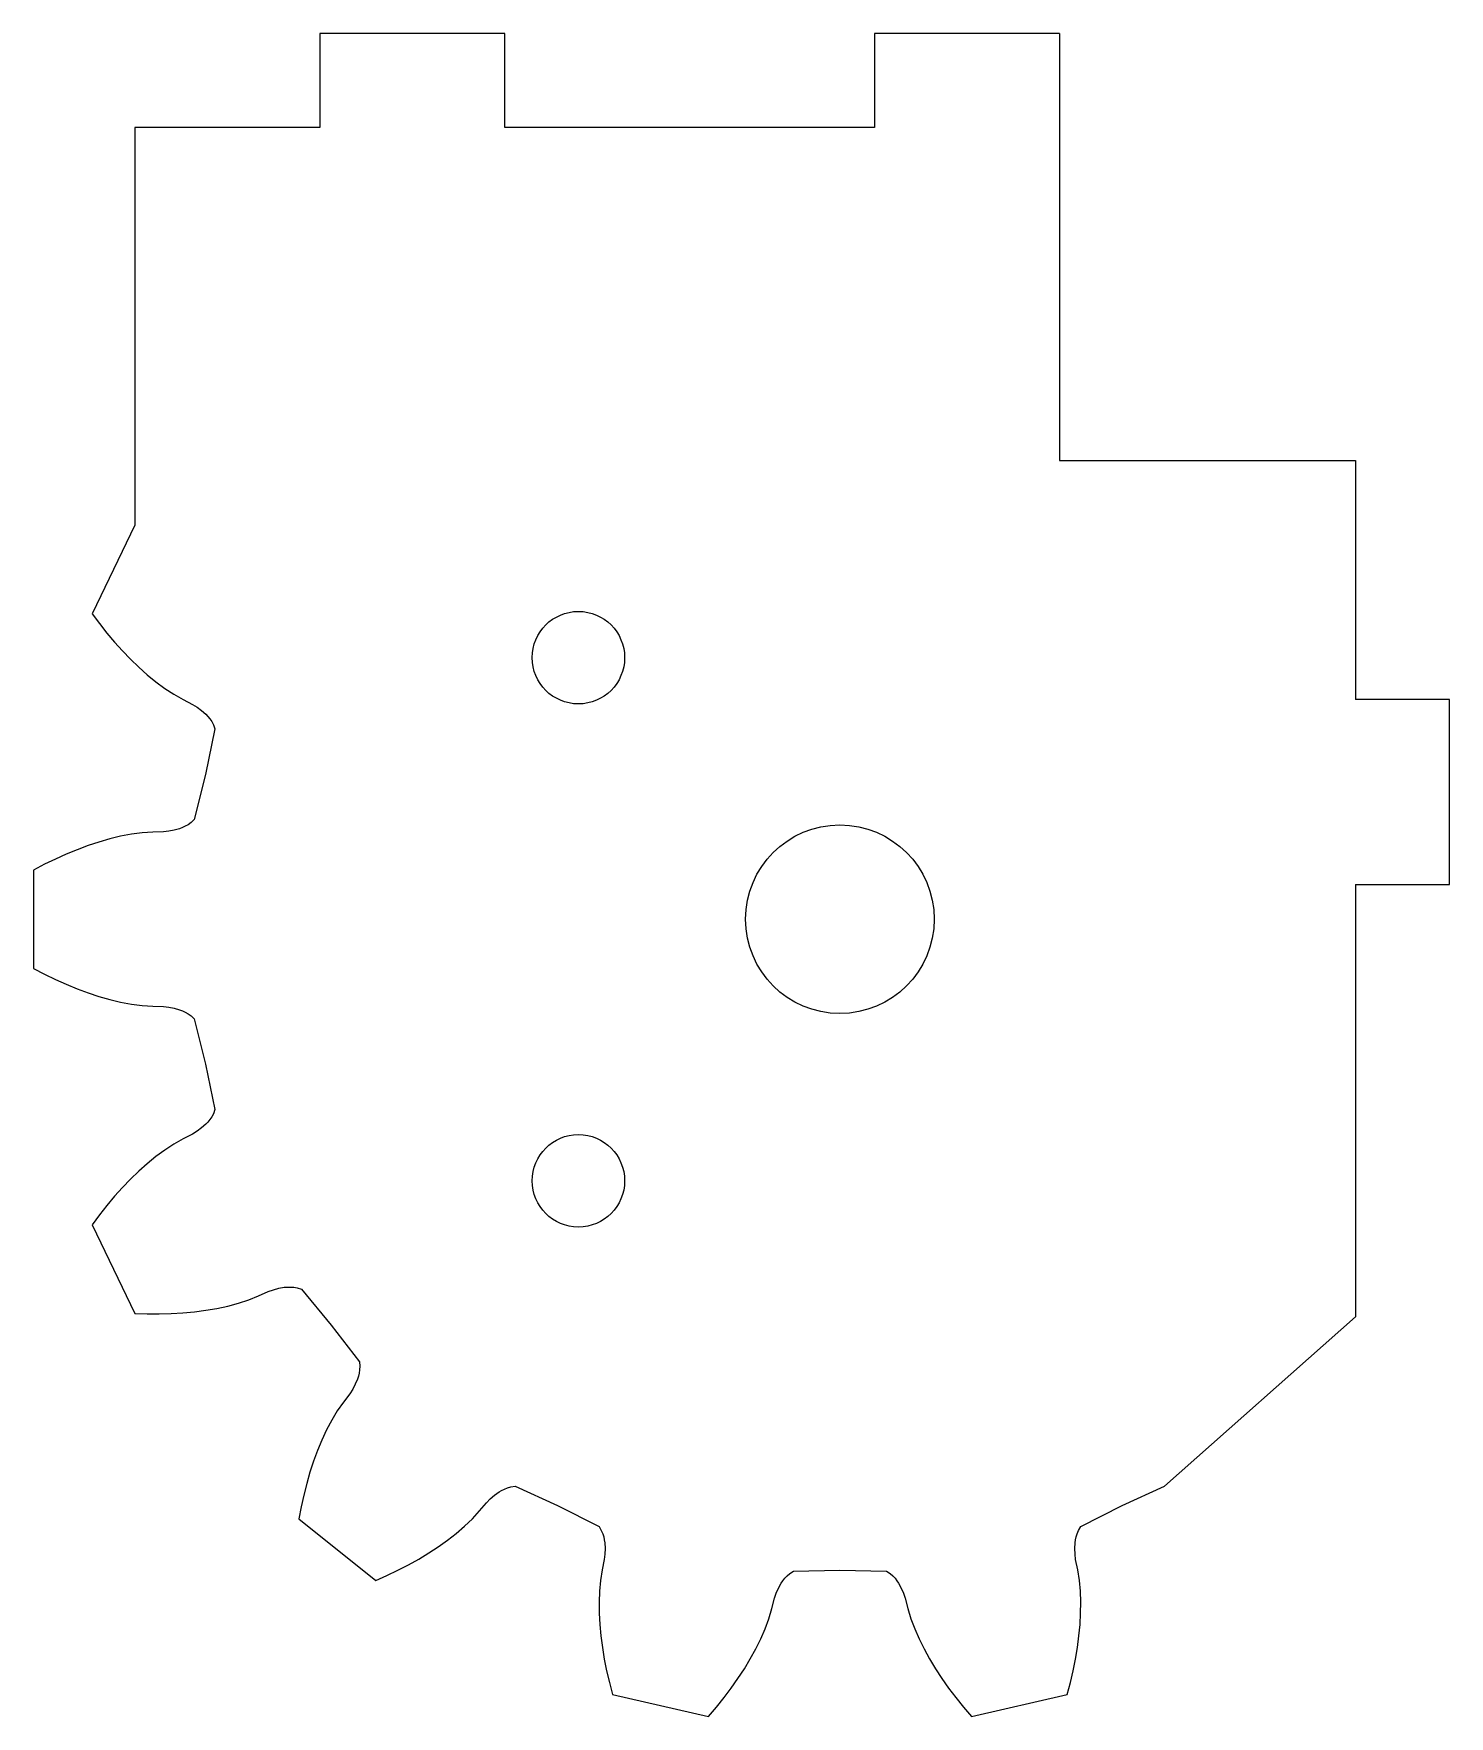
# Model space of a CAD drawing. Extents: x 0 to 1.92, y 0.01 to 2.29.
import ezdxf

# ---------------------------------------------------------------- set-up
doc = ezdxf.new("R2010")
doc.units = 0
doc.header["$MEASUREMENT"] = 0
doc.layers.get('0').update_dxf_attribs({"linetype": 'CONTINUOUS'})

msp = doc.modelspace()

# ---------------------------------------------------------------- linework, layer by layer
at = {"color": 7, "linetype": 'CONTINUOUS'}
for p, q in [((0.38883, 2.28897), (0.38883, 2.16197)), ((0.63883, 2.28897), (0.38883, 2.28897)), ((0.63883, 2.16197), (0.63883, 2.28897)), ((1.13883, 2.28897), (1.13883, 2.16197)), ((1.38883, 2.28897), (1.13883, 2.28897)), ((1.38883, 2.28897), (1.38883, 1.71197)), ((0.13883, 2.16197), (0.13883, 1.62483)), ((0.38883, 2.16197), (0.13883, 2.16197)), ((1.13883, 2.16197), (0.63883, 2.16197)), ((1.38883, 1.71197), (1.78883, 1.71197)), ((1.78883, 1.71197), (1.78883, 1.38893)), ((0.13883, 1.62483), (0.0811, 1.50494)), ((0.0811, 1.50494), (0.09099, 1.49165)), ((0.09099, 1.49165), (0.10114, 1.47882)), ((0.10114, 1.47882), (0.11155, 1.46648)), ((0.11155, 1.46648), (0.12221, 1.45465)), ((0.12221, 1.45465), (0.13311, 1.44334)), ((0.13311, 1.44334), (0.14426, 1.43259)), ((0.14426, 1.43259), (0.15567, 1.42242)), ((0.15567, 1.42242), (0.16732, 1.41289)), ((0.16732, 1.41289), (0.17925, 1.40405)), ((0.17925, 1.40405), (0.19146, 1.396)), ((0.19146, 1.396), (0.20401, 1.38893)), ((0.20401, 1.38893), (0.21675, 1.38237)), ((1.91583, 1.38893), (1.78883, 1.38893)), ((1.91583, 1.13893), (1.91583, 1.38893)), ((0.21675, 1.38237), (0.22292, 1.37851)), ((0.22292, 1.37851), (0.22892, 1.3741)), ((0.22892, 1.3741), (0.2347, 1.36897)), ((0.2347, 1.36897), (0.23747, 1.36605)), ((0.23747, 1.36605), (0.24015, 1.36281)), ((0.24704, 1.34925), (0.23434, 1.28772)), ((0.24015, 1.36281), (0.2427, 1.35914)), ((0.2427, 1.35914), (0.24505, 1.3548)), ((0.24505, 1.3548), (0.24704, 1.34925)), ((0.23434, 1.28772), (0.21909, 1.22678)), ((0.13423, 1.20682), (0.11965, 1.20403)), ((0.14873, 1.20877), (0.13423, 1.20682)), ((0.1631, 1.2097), (0.14873, 1.20877)), ((0.17742, 1.21008), (0.1631, 1.2097)), ((0.18466, 1.21089), (0.17742, 1.21008)), ((0.19198, 1.21226), (0.18466, 1.21089)), ((0.19941, 1.21437), (0.19198, 1.21226)), ((0.20318, 1.21579), (0.19941, 1.21437)), ((0.207, 1.21755), (0.20318, 1.21579)), ((0.21089, 1.21976), (0.207, 1.21755)), ((0.21489, 1.22264), (0.21089, 1.21976)), ((0.21909, 1.22678), (0.21489, 1.22264)), ((0.06089, 1.18599), (0.04615, 1.17995)), ((0.07562, 1.19144), (0.06089, 1.18599)), ((0.09033, 1.19629), (0.07562, 1.19144)), ((0.10501, 1.2005), (0.09033, 1.19629)), ((0.11965, 1.20403), (0.10501, 1.2005)), ((0.01671, 1.16619), (0.00203, 1.15851)), ((0.03142, 1.17335), (0.01671, 1.16619)), ((0.04615, 1.17995), (0.03142, 1.17335)), ((0.00203, 1.15851), (0.00203, 1.02544)), ((1.78883, 1.13893), (1.91583, 1.13893)), ((1.78883, 1.13893), (1.78883, 0.55442)), ((0.00203, 1.02544), (0.01671, 1.01776)), ((0.01671, 1.01776), (0.03142, 1.0106)), ((0.03142, 1.0106), (0.04615, 1.004)), ((0.04615, 1.004), (0.06089, 0.99796)), ((0.06089, 0.99796), (0.07562, 0.99251)), ((0.07562, 0.99251), (0.09033, 0.98766)), ((0.09033, 0.98766), (0.10501, 0.98345)), ((0.10501, 0.98345), (0.11965, 0.97992)), ((0.11965, 0.97992), (0.13423, 0.97713)), ((0.13423, 0.97713), (0.14873, 0.97517)), ((0.14873, 0.97517), (0.1631, 0.97425)), ((0.1631, 0.97425), (0.17742, 0.97387)), ((0.17742, 0.97387), (0.18466, 0.97306)), ((0.18466, 0.97306), (0.19198, 0.97169)), ((0.19198, 0.97169), (0.19941, 0.96958)), ((0.19941, 0.96958), (0.20318, 0.96816)), ((0.20318, 0.96816), (0.207, 0.9664)), ((0.207, 0.9664), (0.21089, 0.96419)), ((0.21089, 0.96419), (0.21489, 0.96131)), ((0.21489, 0.96131), (0.21909, 0.95717)), ((0.21909, 0.95717), (0.23434, 0.89623)), ((0.23434, 0.89623), (0.24704, 0.8347)), ((0.24015, 0.82114), (0.23747, 0.8179)), ((0.2427, 0.82481), (0.24015, 0.82114)), ((0.24505, 0.82915), (0.2427, 0.82481)), ((0.24704, 0.8347), (0.24505, 0.82915)), ((0.21675, 0.80158), (0.20401, 0.79502)), ((0.22292, 0.80544), (0.21675, 0.80158)), ((0.22892, 0.80985), (0.22292, 0.80544)), ((0.2347, 0.81498), (0.22892, 0.80985)), ((0.23747, 0.8179), (0.2347, 0.81498)), ((0.17925, 0.7799), (0.16732, 0.77106)), ((0.19146, 0.78795), (0.17925, 0.7799)), ((0.20401, 0.79502), (0.19146, 0.78795)), ((0.14426, 0.75136), (0.13311, 0.74061)), ((0.15567, 0.76153), (0.14426, 0.75136)), ((0.16732, 0.77106), (0.15567, 0.76153)), ((0.12221, 0.7293), (0.11155, 0.71747)), ((0.13311, 0.74061), (0.12221, 0.7293)), ((0.10114, 0.70513), (0.09099, 0.6923)), ((0.11155, 0.71747), (0.10114, 0.70513)), ((0.09099, 0.6923), (0.0811, 0.67901)), ((0.0811, 0.67901), (0.13883, 0.55912)), ((0.32611, 0.59117), (0.3333, 0.59311)), ((0.3333, 0.59311), (0.3409, 0.59443)), ((0.3409, 0.59443), (0.34492, 0.59478)), ((0.34492, 0.59478), (0.34912, 0.59486)), ((0.34912, 0.59486), (0.35358, 0.59456)), ((0.35358, 0.59456), (0.35844, 0.59369)), ((0.35844, 0.59369), (0.36403, 0.59179)), ((0.36403, 0.59179), (0.4042, 0.5435)), ((0.24984, 0.56597), (0.26456, 0.56914)), ((0.26456, 0.56914), (0.27891, 0.57295)), ((0.27891, 0.57295), (0.29281, 0.57748)), ((0.29281, 0.57748), (0.30617, 0.58289)), ((0.30617, 0.58289), (0.31924, 0.58875)), ((0.31924, 0.58875), (0.32611, 0.59117)), ((0.13883, 0.55912), (0.1554, 0.55857)), ((0.1554, 0.55857), (0.17175, 0.55851)), ((0.17175, 0.55851), (0.18789, 0.55895)), ((0.18789, 0.55895), (0.20379, 0.5599)), ((0.20379, 0.5599), (0.21942, 0.56138)), ((0.21942, 0.56138), (0.23478, 0.56339)), ((0.23478, 0.56339), (0.24984, 0.56597)), ((1.78883, 0.55442), (1.53081, 0.32548)), ((0.4042, 0.5435), (0.44234, 0.49358)), ((0.44202, 0.47837), (0.44101, 0.47428)), ((0.44272, 0.48278), (0.44202, 0.47837)), ((0.44234, 0.49358), (0.44296, 0.48771)), ((0.44296, 0.48771), (0.44272, 0.48278)), ((0.4333, 0.45675), (0.42942, 0.45059)), ((0.4368, 0.46333), (0.4333, 0.45675)), ((0.43978, 0.47045), (0.4368, 0.46333)), ((0.44101, 0.47428), (0.43978, 0.47045)), ((0.4208, 0.43915), (0.41255, 0.42734)), ((0.42942, 0.45059), (0.4208, 0.43915)), ((0.40504, 0.41479), (0.39813, 0.40165)), ((0.41255, 0.42734), (0.40504, 0.41479)), ((0.39177, 0.388), (0.3859, 0.3739)), ((0.39813, 0.40165), (0.39177, 0.388)), ((0.3859, 0.3739), (0.38052, 0.35937)), ((0.3756, 0.34445), (0.37113, 0.32917)), ((0.38052, 0.35937), (0.3756, 0.34445)), ((0.37113, 0.32917), (0.36711, 0.31353)), ((0.63116, 0.31783), (0.63462, 0.31988)), ((0.63462, 0.31988), (0.63838, 0.32178)), ((0.63838, 0.32178), (0.64253, 0.32344)), ((0.64253, 0.32344), (0.64728, 0.32477)), ((0.64728, 0.32477), (0.65314, 0.32548)), ((0.65314, 0.32548), (0.71029, 0.2994)), ((1.47366, 0.2994), (1.53081, 0.32548)), ((0.36353, 0.29757), (0.36039, 0.2813)), ((0.36711, 0.31353), (0.36353, 0.29757)), ((0.60487, 0.29236), (0.6141, 0.30331)), ((0.6141, 0.30331), (0.61924, 0.30847)), ((0.61924, 0.30847), (0.62488, 0.31334)), ((0.62488, 0.31334), (0.63116, 0.31783)), ((0.71029, 0.2994), (0.76631, 0.27098)), ((1.41764, 0.27098), (1.47366, 0.2994)), ((0.36039, 0.2813), (0.46442, 0.19834)), ((0.58462, 0.27157), (0.59519, 0.28169)), ((0.59519, 0.28169), (0.60487, 0.29236)), ((0.54902, 0.24382), (0.56146, 0.25267)), ((0.56146, 0.25267), (0.57335, 0.26192)), ((0.57335, 0.26192), (0.58462, 0.27157)), ((0.76631, 0.27098), (0.76941, 0.26595)), ((0.76941, 0.26595), (0.77134, 0.26141)), ((0.77134, 0.26141), (0.77262, 0.25713)), ((0.77262, 0.25713), (0.77349, 0.25301)), ((0.77349, 0.25301), (0.77404, 0.24902)), ((1.40991, 0.24902), (1.41046, 0.25301)), ((1.41046, 0.25301), (1.41133, 0.25713)), ((1.41133, 0.25713), (1.41261, 0.26141)), ((1.41261, 0.26141), (1.41454, 0.26595)), ((1.41454, 0.26595), (1.41764, 0.27098)), ((0.5226, 0.22722), (0.53605, 0.23534)), ((0.53605, 0.23534), (0.54902, 0.24382)), ((0.77415, 0.23387), (0.77332, 0.22663)), ((0.77404, 0.24902), (0.77444, 0.24131)), ((0.77444, 0.24131), (0.77415, 0.23387)), ((1.40951, 0.24131), (1.40991, 0.24902)), ((1.4098, 0.23387), (1.40951, 0.24131)), ((1.41063, 0.22663), (1.4098, 0.23387)), ((0.46442, 0.19834), (0.47959, 0.20502)), ((0.47959, 0.20502), (0.49435, 0.21207)), ((0.49435, 0.21207), (0.50869, 0.21947)), ((0.50869, 0.21947), (0.5226, 0.22722)), ((0.77051, 0.21259), (0.76821, 0.19837)), ((0.77332, 0.22663), (0.77051, 0.21259)), ((1.02049, 0.20454), (1.0242, 0.2078)), ((1.0242, 0.2078), (1.02917, 0.21098)), ((1.02917, 0.21098), (1.09197, 0.21228)), ((1.09197, 0.21228), (1.15478, 0.21098)), ((1.15478, 0.21098), (1.15975, 0.2078)), ((1.15975, 0.2078), (1.16346, 0.20454)), ((1.41344, 0.21259), (1.41063, 0.22663)), ((1.41574, 0.19837), (1.41344, 0.21259)), ((0.76689, 0.1838), (0.76637, 0.16897)), ((0.76821, 0.19837), (0.76689, 0.1838)), ((1.00601, 0.18095), (1.00897, 0.18778)), ((1.00897, 0.18778), (1.01268, 0.19455)), ((1.01268, 0.19455), (1.01491, 0.19791)), ((1.01491, 0.19791), (1.01747, 0.20124)), ((1.01747, 0.20124), (1.02049, 0.20454)), ((1.16346, 0.20454), (1.16647, 0.20124)), ((1.16647, 0.20124), (1.16904, 0.19791)), ((1.16904, 0.19791), (1.17127, 0.19455)), ((1.17127, 0.19455), (1.17498, 0.18778)), ((1.17498, 0.18778), (1.17794, 0.18095)), ((1.41706, 0.1838), (1.41574, 0.19837)), ((1.41758, 0.16897), (1.41706, 0.1838)), ((0.76637, 0.16897), (0.76655, 0.15391)), ((0.99595, 0.14638), (1.00005, 0.1602)), ((1.00005, 0.1602), (1.00361, 0.17407)), ((1.00361, 0.17407), (1.00601, 0.18095)), ((1.17794, 0.18095), (1.18034, 0.17407)), ((1.18034, 0.17407), (1.1839, 0.1602)), ((1.1839, 0.1602), (1.188, 0.14638)), ((1.4174, 0.15391), (1.41758, 0.16897)), ((0.76655, 0.15391), (0.76739, 0.13866)), ((0.76739, 0.13866), (0.76884, 0.12323)), ((0.99082, 0.13269), (0.99595, 0.14638)), ((1.188, 0.14638), (1.19313, 0.13269)), ((1.41511, 0.12323), (1.41656, 0.13866)), ((1.41656, 0.13866), (1.4174, 0.15391)), ((0.76884, 0.12323), (0.77088, 0.10766)), ((0.97816, 0.10561), (0.98486, 0.1191)), ((0.98486, 0.1191), (0.99082, 0.13269)), ((1.19313, 0.13269), (1.19909, 0.1191)), ((1.19909, 0.1191), (1.20579, 0.10561)), ((1.41307, 0.10766), (1.41511, 0.12323)), ((0.77088, 0.10766), (0.77349, 0.09195)), ((0.77349, 0.09195), (0.77665, 0.07612)), ((0.96279, 0.07897), (0.97079, 0.09223)), ((0.97079, 0.09223), (0.97816, 0.10561)), ((1.20579, 0.10561), (1.21316, 0.09223)), ((1.21316, 0.09223), (1.22116, 0.07897)), ((1.4073, 0.07612), (1.41046, 0.09195)), ((1.41046, 0.09195), (1.41307, 0.10766)), ((0.77665, 0.07612), (0.78035, 0.06019)), ((0.95419, 0.06582), (0.96279, 0.07897)), ((1.22116, 0.07897), (1.22976, 0.06582)), ((1.4036, 0.06019), (1.4073, 0.07612)), ((0.78035, 0.06019), (0.78458, 0.04416)), ((0.93531, 0.03991), (0.94502, 0.0528)), ((0.94502, 0.0528), (0.95419, 0.06582)), ((1.22976, 0.06582), (1.23893, 0.0528)), ((1.23893, 0.0528), (1.24864, 0.03991)), ((1.39937, 0.04416), (1.4036, 0.06019)), ((0.78458, 0.04416), (0.9143, 0.01455)), ((0.9143, 0.01455), (0.92506, 0.02715)), ((0.92506, 0.02715), (0.93531, 0.03991)), ((1.24864, 0.03991), (1.25889, 0.02715)), ((1.25889, 0.02715), (1.26965, 0.01455)), ((1.26965, 0.01455), (1.39937, 0.04416))]:
    msp.add_line(p, q, dxfattribs=at)
for centre, radius in [((0.73842, 1.44552), 0.0625), ((1.09197, 1.09197), 0.1275), ((0.73842, 0.73842), 0.0625)]:
    msp.add_circle(centre, radius, dxfattribs=at)

doc.saveas('drawing.dxf')
